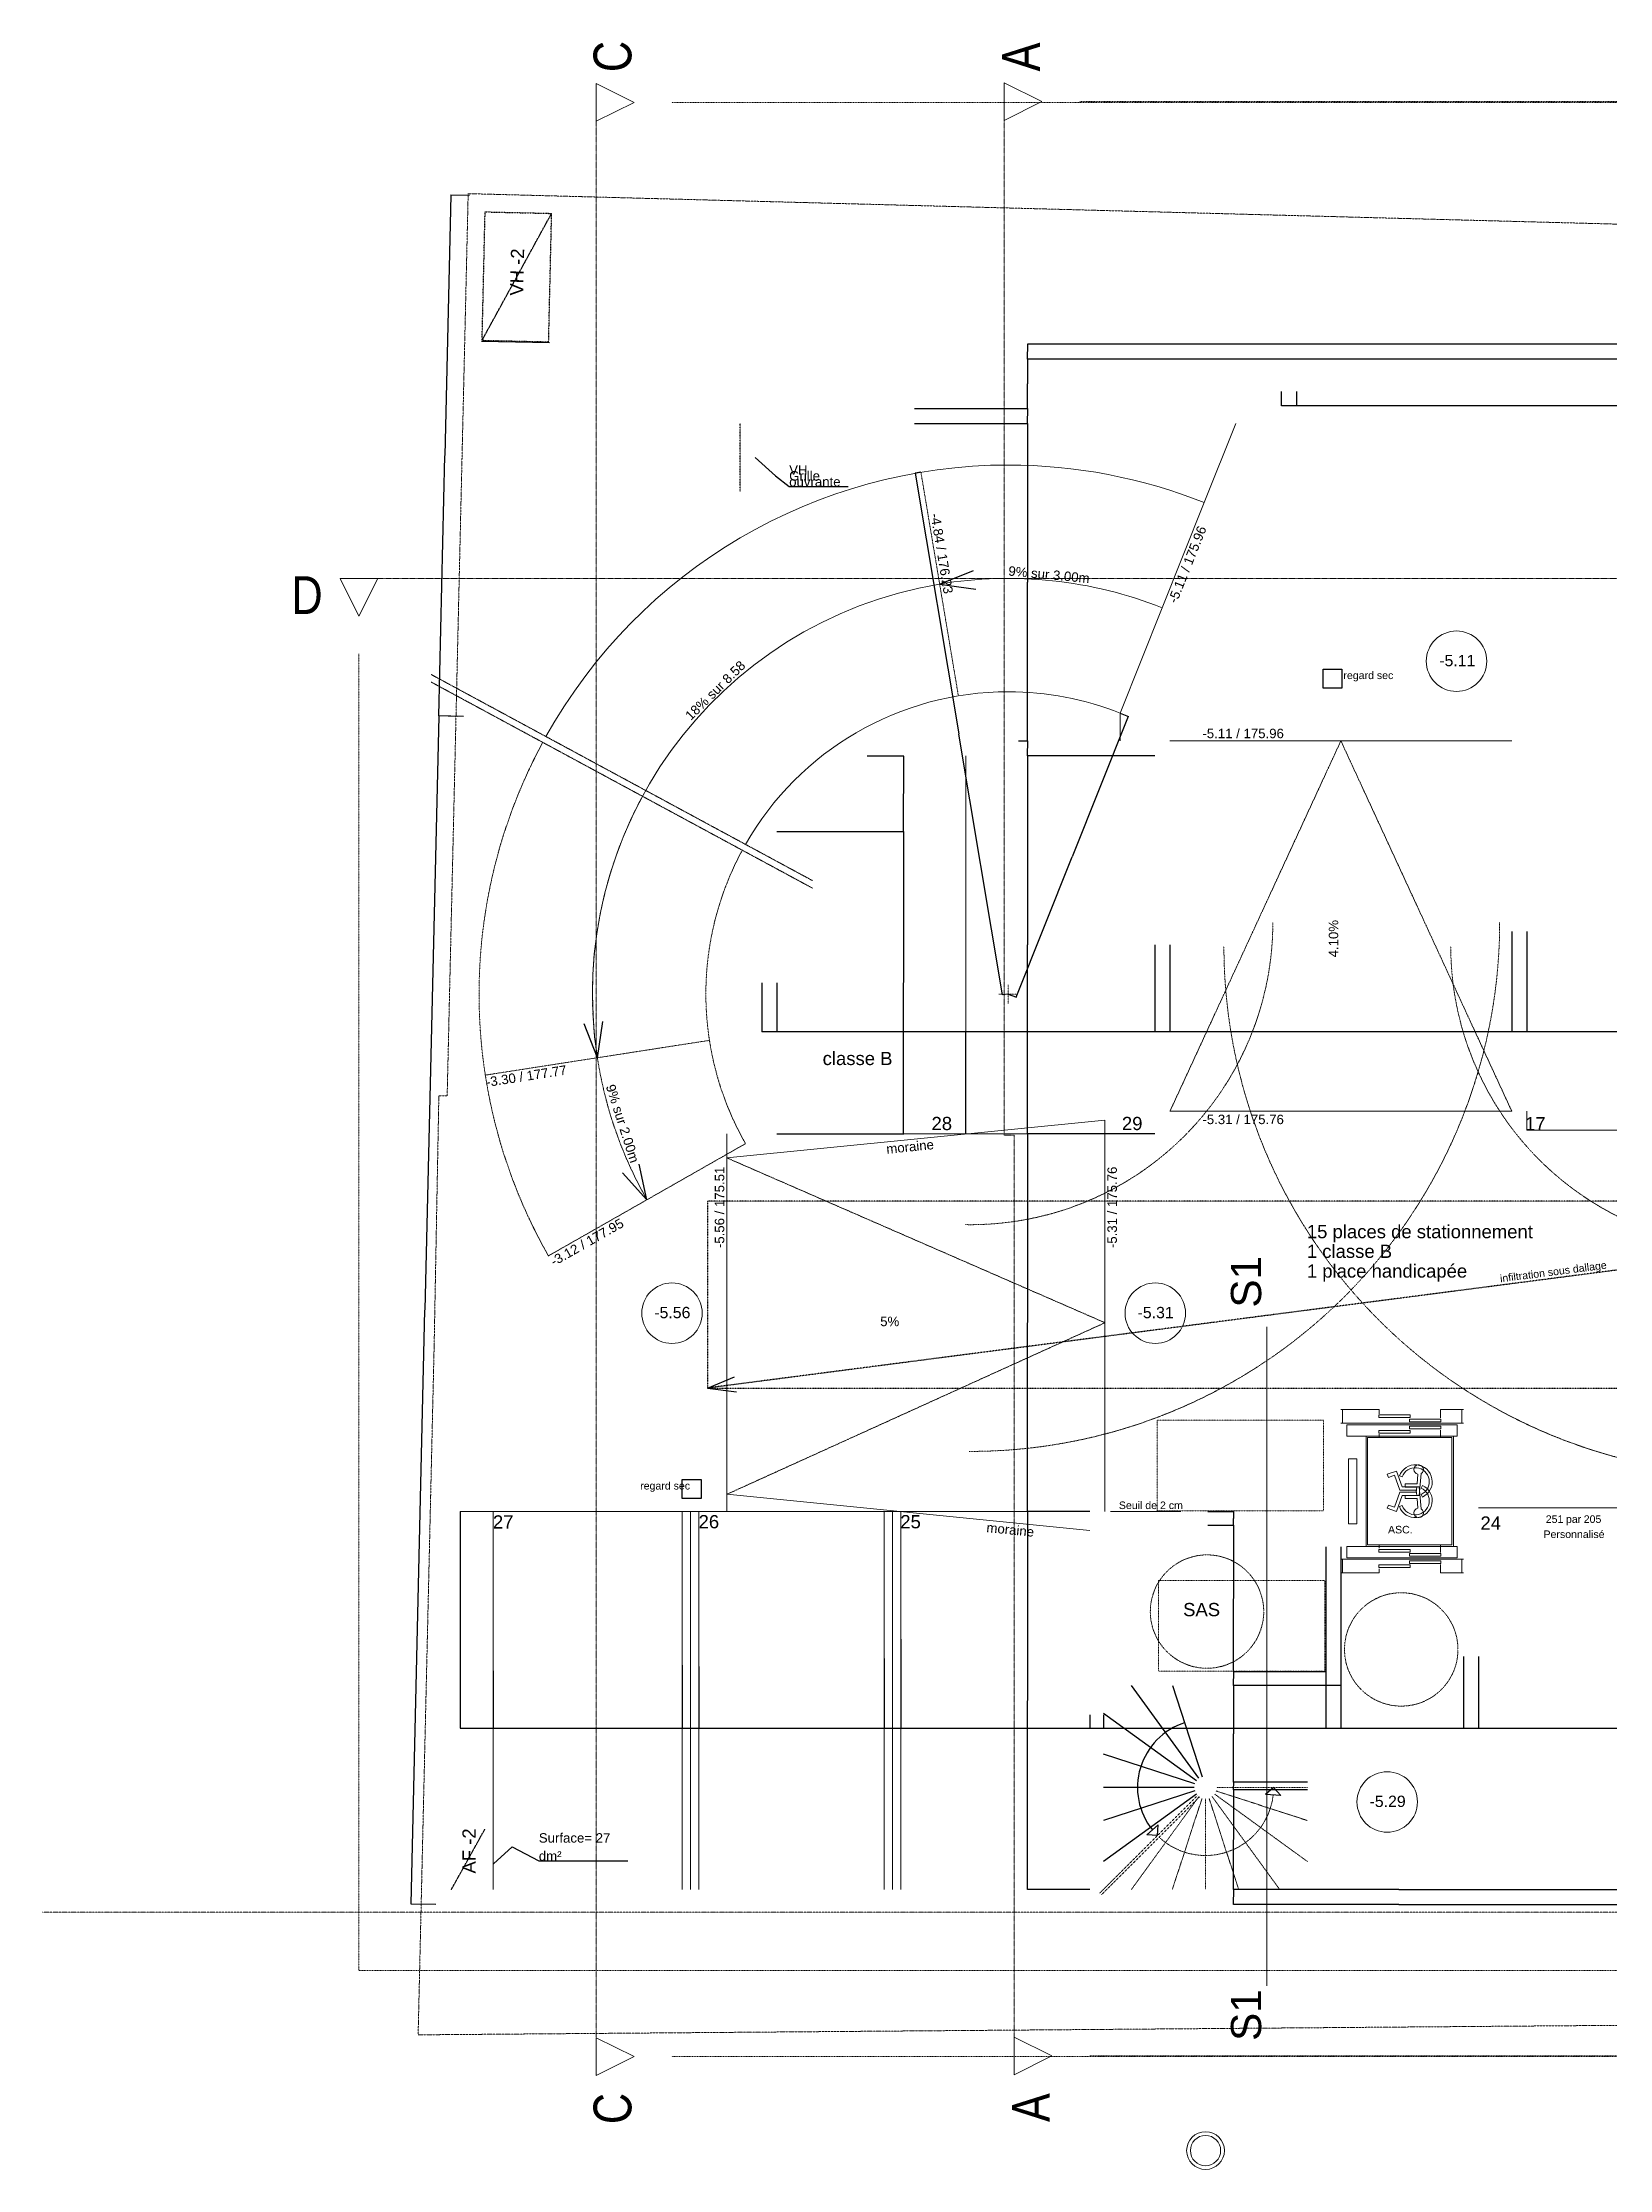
# Model space of a CAD drawing. Header units: centimetres. Extents: x 26018 to 82487, y -36363 to -12761.
# Drawn here: x 60358 to 62431, y -15618 to -12804 of the extents above; entities that cross this region are included whole.
import ezdxf
from ezdxf.enums import TextEntityAlignment as Align

# ---------------------------------------------------------------- set-up
doc = ezdxf.new("R2010")
doc.units = ezdxf.units.CM
doc.header["$LTSCALE"] = 0.5
for name, pattern in [('Axe 15', [0.88, 0.75, -0.065, 0, -0.065]), ('Mixte 15', [0.93, 0.75, -0.065, 0.05, -0.065]), ('Mixte 8_2 tirets', [0.695, 0.4, -0.065, 0.05, -0.065, 0.05, -0.065]), ('Pointillé 1', [0.09, 0.05, -0.04]), ('Pointillé 1_5', [0.125, 0.075, -0.05]), ('Pointillé 2', [0.165, 0.1, -0.065]), ('Pointillé 3', [0.25, 0.15, -0.1]), ('Points 2', [0.1, 0, -0.1])]:
    doc.linetypes.add(name, pattern=pattern)
doc.layers.get('0').update_dxf_attribs({"linetype": 'CONTINUOUS'})
for name, color, linetype in [('6 COMPL 2D', 7, 'CONTINUOUS'), ('6 Compl 2D 2 Détails', 7, 'CONTINUOUS'), ('6 Compl 2D 3 Détails', 7, 'CONTINUOUS'), ('6 Traits de Coupes', 7, 'CONTINUOUS'), ('7 ABORDS', 7, 'CONTINUOUS'), ('8  TEXTES', 7, 'CONTINUOUS'), ('8 Text 2 Détails', 7, 'CONTINUOUS'), ('9  COTATIONS', 7, 'CONTINUOUS'), ('Marques de porte', 7, 'CONTINUOUS')]:
    doc.layers.add(name, color=color, linetype=linetype)
doc.styles.get("Standard").update_dxf_attribs({"font": 'arial.ttf'})
doc.styles.add('STYLE_GENERE_1', font='')
doc.styles.add('STYLE_GENERE_2', font='')
doc.styles.add('STYLE_GENERE_3', font='')
doc.styles.get('STYLE_GENERE_1').set_extended_font_data('Arial Occidental')
doc.styles.get('STYLE_GENERE_2').set_extended_font_data('Univers LT 57 Condensed')
doc.styles.get('STYLE_GENERE_3').set_extended_font_data('Arial Occidental')

# ---------------------------------------------------------------- blocks, each defined once
blk = doc.blocks.new('ARROWHEAD_7')
at = {"color": 0, "linetype": 'Continuous', "lineweight": 0}
for p, q in [((0, 0), (-1, 0)), ((-0.25, 0), (0.25, 0)), ((0, -0.25), (0, 0.25))]:
    blk.add_line(p, q, dxfattribs=at)
blk.add_circle((0, 0), 0.25, dxfattribs=at)
blk = doc.blocks.new('Marque Fenêtre-Porte base')
at = {"layer": 'Marques de porte', "color": 18, "lineweight": 0, "style": 'STYLE_GENERE_1'}
for tag, p in [('AC_MarkerText_1', (0.395, 0.379)), ('AC_WIDO_B_SIZE', (-0.137, 0.179)), ('AC_WIDO_A_SIZE', (0.365, 0.179)), ('GS_Separator', (0.137, 0.179))]:
    blk.add_attdef(tag, text='', height=0.1, rotation=180, dxfattribs=at).set_placement(p, align=Align.BOTTOM_LEFT)

msp = doc.modelspace()

# ---------------------------------------------------------------- linework, layer by layer
at = {"layer": '6 COMPL 2D', "linetype": 'Pointillé 1_5'}
for p, q in [((60939.605, -13197.584), (60943.551, -13027.63)), ((60939.605, -13197.584), (61031.528, -13029.673)), ((60943.551, -13027.63), (61031.528, -13029.673)), ((61027.581, -13199.627), (61031.528, -13029.673)), ((60939.605, -13197.584), (61027.581, -13199.627)), ((61280.845, -13397.634), (61280.845, -13307.634)), ((60899.002, -15247.649), (60943.399, -15167.649))]:
    msp.add_line(p, q, dxfattribs=at)
at = {"layer": '6 COMPL 2D', "linetype": 'Continuous'}
for p, q in [((60938.582, -13198.561), (61028.558, -13200.65)), ((62051.848, -13632.842), (62076.848, -13632.842)), ((62051.848, -13657.842), (62051.848, -13632.842)), ((62076.848, -13632.842), (62076.848, -13657.842)), ((62076.848, -13657.842), (62051.848, -13657.842)), ((61157.655, -14334.879), (61147.417, -14287.681)), ((61157.655, -14334.879), (61125.189, -14299.123)), ((61237.668, -14584.053), (61273.391, -14569.334)), ((61237.668, -14584.053), (61275.965, -14589.168)), ((61204.399, -14705.294), (61229.399, -14705.294)), ((61204.399, -14730.294), (61204.399, -14705.294)), ((61229.399, -14705.294), (61229.399, -14730.294)), ((61229.399, -14730.294), (61204.399, -14730.294)), ((61884.263, -15121.451), (61761.399, -15210.701))]:
    msp.add_line(p, q, dxfattribs=at)
at = {"layer": '6 COMPL 2D', "color": 194, "linetype": 'Pointillé 3', "lineweight": 0, "true_color": 0x50009f}
for p, q in [((61569.509, -13668.121), (61519.98, -13372.237)), ((61569.509, -13668.121), (61519.98, -13372.237)), ((61569.509, -13668.121), (61519.98, -13372.237)), ((61647.913, -14062.632), (61623.182, -14062.632)), ((61635.548, -14074.997), (61635.548, -14050.266)), ((61240.279, -14123.974), (60943.828, -14169.982)), ((61287.99, -14260.63), (61027.321, -14409.129))]:
    msp.add_line(p, q, dxfattribs=at)
at = {"layer": '6 COMPL 2D', "color": 194, "linetype": 'Continuous', "lineweight": 0, "true_color": 0x50009f}
for p, q in [((61263.399, -14279.533), (61763.399, -14229.533)), ((61263.399, -14724.633), (61743.399, -14772.633))]:
    msp.add_line(p, q, dxfattribs=at)
at = {"layer": '6 COMPL 2D', "linetype": 'Pointillé 2'}
for p, q in [((63143.215, -14336.804), (61237.668, -14336.804)), ((61237.668, -14336.804), (61237.668, -14584.053)), ((63143.215, -14336.804), (61237.668, -14584.053)), ((61237.668, -14584.053), (63143.215, -14584.053))]:
    msp.add_line(p, q, dxfattribs=at)
at = {"layer": '6 COMPL 2D', "color": 18, "linetype": 'Continuous', "lineweight": 0}
for p, q in [((61204.399, -15247.633), (61204.399, -14747.633)), ((61226.399, -15247.633), (61226.399, -14747.633)), ((61471.399, -15247.633), (61471.399, -14747.633)), ((61493.399, -15247.633), (61493.399, -14747.633)), ((61770.899, -14747.633), (61863.899, -14747.633))]:
    msp.add_line(p, q, dxfattribs=at)
at = {"layer": '6 COMPL 2D', "color": 194, "linetype": 'Pointillé 1_5', "lineweight": 0, "true_color": 0x50009f}
for p, q in [((61885.791, -15123.241), (61756.399, -15252.613)), ((61888.237, -15125.22), (61758.763, -15254.674))]:
    msp.add_line(p, q, dxfattribs=at)
at = {"layer": '6 COMPL 2D', "color": 18, "linetype": 'Continuous', "lineweight": 0}
for centre in [(62228.373, -13622.243), (61190.706, -14485.013), (61829.904, -14485.013), (62136.721, -15131.816)]:
    msp.add_circle(centre, 40, dxfattribs=at)
at = {"layer": '6 COMPL 2D', "color": 251, "linetype": 'Continuous', "lineweight": 0, "true_color": 0x515151}
for radius in [25, 20]:
    msp.add_circle((61896.399, -15593.113), radius, dxfattribs=at)
at = {"layer": '6 COMPL 2D', "color": 194, "linetype": 'Continuous', "lineweight": 0, "true_color": 0x50009f}
for radius, start, end in [(700, 90, 150.877294), (700, 68.276526, 90), (400, 90, 150.337223), (400, 68.276526, 90)]:
    msp.add_arc((61635.548, -14062.632), radius, start, end, dxfattribs=at)
at = {"layer": '6 COMPL 2D', "color": 194, "linetype": 'Pointillé 3', "lineweight": 0, "true_color": 0x50009f}
for centre, radius, start, end in [((61635.548, -14062.632), 700, 151.597297, 178.437331), ((61635.548, -14062.632), 400, 151.597297, 178.437331), ((61585.415, -13967.894), 400, 269.062676, 0), ((61585.415, -13967.894), 700, 269.848894, 0), ((62620.721, -13999.245), 700, 180, 270.151106), ((62620.721, -13999.245), 400, 180, 270.937324), ((61635.548, -14062.632), 700, 178.437331, 209.669484), ((61635.548, -14062.632), 400, 178.437331, 209.669484), ((61635.548, -14062.632), 550, 188.821527, 209.669484)]:
    msp.add_arc(centre, radius, start, end, dxfattribs=at)
at = {"layer": '6 Compl 2D 2 Détails', "color": 194, "linetype": 'Continuous', "lineweight": 0, "true_color": 0x50009f}
for p, q in [((61894.637, -13412.345), (61936.356, -13307.634)), ((61783.599, -13691.039), (61894.637, -13412.345)), ((61783.599, -13691.039), (61783.599, -13727.633)), ((62301.4, -13727.633), (61849.4, -13727.633)), ((61763.399, -14229.533), (61763.399, -14747.633)), ((62301.4, -14217.639), (61849.4, -14217.639)), ((61263.399, -14247.633), (61263.399, -14747.633))]:
    msp.add_line(p, q, dxfattribs=at)
at = {"layer": '6 Compl 2D 2 Détails', "linetype": 'Continuous'}
for p, q in [((61544.745, -13520.179), (61589.501, -13502.031)), ((61544.745, -13520.179), (61592.579, -13526.84)), ((61092.054, -14146.978), (61099.283, -14099.226)), ((61092.054, -14146.978), (61099.283, -14099.226)), ((61092.054, -14146.978), (61074.439, -14102.009)), ((61092.054, -14146.978), (61074.439, -14102.009)), ((61887.584, -15100.499), (61798.324, -14977.633)), ((61852.761, -14977.643), (61891.785, -15098.362)), ((61884.264, -15103.817), (61761.399, -15014.535)), ((61882.133, -15107.999), (61761.399, -15068.758)), ((61881.399, -15112.634), (61761.399, -15112.624)), ((61986.399, -15112.643), (61975.858, -15122.071)), ((61986.399, -15112.643), (61995.827, -15123.184)), ((61882.133, -15117.269), (61761.399, -15156.487)), ((61995.827, -15123.184), (61975.858, -15122.071)), ((61818.634, -15175.483), (61833.541, -15162.15)), ((61832.754, -15176.27), (61833.541, -15162.15)), ((61832.754, -15176.27), (61818.634, -15175.483))]:
    msp.add_line(p, q, dxfattribs=at)
at = {"layer": '6 Compl 2D 2 Détails', "color": 18, "linetype": 'Axe 15', "lineweight": 0}
for p, q in [((61376.634, -13912.622), (60872.168, -13639.827)), ((61376.634, -13922.622), (60872.168, -13649.827))]:
    msp.add_line(p, q, dxfattribs=at)
at = {"layer": '6 Compl 2D 2 Détails', "color": 194, "linetype": 'Pointillé 3', "lineweight": 0, "true_color": 0x50009f}
for p, q in [((61849.4, -14217.639), (62075.4, -13727.633)), ((62075.4, -13727.633), (62301.4, -14217.639)), ((61263.399, -14279.533), (61763.399, -14497.633)), ((61263.399, -14724.633), (61763.399, -14497.633))]:
    msp.add_line(p, q, dxfattribs=at)
at = {"layer": '6 Compl 2D 2 Détails', "color": 18, "linetype": 'Continuous', "lineweight": 0}
for p, q in [((61579.4, -14247.639), (61579.4, -13747.643)), ((62321.4, -14217.629), (62321.4, -14242.639)), ((61829.4, -14247.639), (61329.4, -14247.639)), ((63355.379, -14242.639), (62321.4, -14242.639)), ((61743.399, -14747.643), (60910.613, -14747.643)), ((60954.399, -15247.633), (60954.399, -14747.633)), ((61215.399, -15247.633), (61215.399, -14747.633)), ((61482.399, -15247.633), (61482.399, -14747.633)), ((63377.648, -14742.643), (62257.399, -14742.643))]:
    msp.add_line(p, q, dxfattribs=at)
at = {"layer": '6 Compl 2D 2 Détails', "color": 163, "linetype": 'Continuous', "lineweight": 0, "true_color": 0x8080c0}
for p, q in [((62075.399, -14612.637), (62077.424, -14612.637)), ((62075.399, -14630.637), (62237.399, -14630.637)), ((62077.424, -14630.637), (62077.424, -14612.637)), ((62077.424, -14612.637), (62126.024, -14612.637)), ((62083.499, -14632.637), (62083.499, -14647.637)), ((62229.299, -14632.637), (62083.499, -14632.637)), ((62083.499, -14632.637), (62083.499, -14647.637)), ((62229.299, -14632.637), (62083.499, -14632.637)), ((62167.03, -14619.637), (62125.518, -14619.637)), ((62125.518, -14619.637), (62125.518, -14623.137)), ((62125.518, -14623.137), (62167.03, -14623.137)), ((62126.024, -14612.637), (62126.024, -14618.137)), ((62207.53, -14625.137), (62166.018, -14625.137)), ((62166.018, -14625.137), (62166.018, -14628.637)), ((62166.018, -14628.637), (62207.53, -14628.637)), ((62207.53, -14634.637), (62166.018, -14634.637)), ((62166.018, -14634.637), (62166.018, -14638.137)), ((62166.018, -14634.637), (62207.53, -14634.637)), ((62166.018, -14638.137), (62166.018, -14634.637)), ((62167.03, -14623.137), (62167.03, -14619.637)), ((62235.374, -14612.637), (62207.024, -14612.637)), ((62207.024, -14612.637), (62207.024, -14623.637)), ((62207.53, -14628.637), (62207.53, -14625.137)), ((62207.53, -14638.137), (62207.53, -14634.637)), ((62207.53, -14634.637), (62207.53, -14638.137)), ((62229.299, -14632.637), (62229.299, -14647.637)), ((62229.299, -14632.637), (62229.299, -14647.637)), ((62235.374, -14630.637), (62235.374, -14612.637)), ((62235.374, -14612.637), (62237.399, -14612.637)), ((62126.024, -14647.637), (62083.499, -14647.637)), ((62126.024, -14647.637), (62083.499, -14647.637)), ((62108.811, -14793.637), (62108.811, -14647.637)), ((62108.811, -14647.637), (62224.236, -14647.637)), ((62108.811, -14647.637), (62108.811, -14793.637)), ((62222.211, -14649.637), (62110.836, -14649.637)), ((62110.836, -14649.637), (62110.836, -14791.637)), ((62110.836, -14649.637), (62222.211, -14649.637)), ((62110.836, -14791.637), (62110.836, -14649.637)), ((62167.03, -14640.137), (62125.518, -14640.137)), ((62125.518, -14640.137), (62125.518, -14643.637)), ((62125.518, -14640.137), (62167.03, -14640.137)), ((62125.518, -14643.637), (62125.518, -14640.137)), ((62125.518, -14643.637), (62167.03, -14643.637)), ((62167.03, -14643.637), (62125.518, -14643.637)), ((62126.024, -14649.637), (62126.024, -14645.137)), ((62126.024, -14649.637), (62126.024, -14645.137)), ((62166.018, -14638.137), (62207.53, -14638.137)), ((62207.53, -14638.137), (62166.018, -14638.137)), ((62167.03, -14643.637), (62167.03, -14640.137)), ((62167.03, -14640.137), (62167.03, -14643.637)), ((62207.024, -14639.637), (62207.024, -14649.637)), ((62207.024, -14639.637), (62207.024, -14649.637)), ((62207.024, -14647.637), (62229.299, -14647.637)), ((62207.024, -14647.637), (62229.299, -14647.637)), ((62222.211, -14791.637), (62222.211, -14649.637)), ((62222.211, -14649.637), (62222.211, -14791.637)), ((62224.236, -14647.637), (62224.236, -14793.637)), ((62224.236, -14793.637), (62224.236, -14647.637)), ((62096.661, -14677.637), (62085.524, -14677.637)), ((62085.524, -14677.637), (62085.524, -14763.637)), ((62085.524, -14677.637), (62096.661, -14677.637)), ((62085.524, -14763.637), (62085.524, -14677.637)), ((62096.661, -14763.637), (62096.661, -14677.637)), ((62096.661, -14677.637), (62096.661, -14763.637)), ((62148.878, -14693.86), (62136.815, -14698.251)), ((62136.815, -14698.251), (62138.292, -14702.31)), ((62146.296, -14699.396), (62138.292, -14702.31)), ((62153.517, -14719.236), (62146.296, -14699.396)), ((62156.542, -14714.916), (62148.878, -14693.86)), ((62156.402, -14701.685), (62152.794, -14700.371)), ((62153.517, -14719.236), (62175.12, -14719.236)), ((62179.075, -14714.916), (62156.542, -14714.916)), ((62160.485, -14710.848), (62176.099, -14710.848)), ((62160.485, -14710.848), (62160.485, -14715.167)), ((62175.721, -14715.167), (62160.485, -14715.167)), ((62175.721, -14715.167), (62175.12, -14722.038)), ((62175.721, -14726.106), (62175.12, -14719.236)), ((62177.217, -14698.062), (62176.099, -14710.848)), ((62181.63, -14697.151), (62179.075, -14726.357)), ((62181.63, -14744.122), (62179.075, -14714.916)), ((62181.68, -14716.426), (62183.303, -14712.946)), ((62136.815, -14743.023), (62138.292, -14738.964)), ((62148.878, -14747.413), (62136.815, -14743.023)), ((62146.296, -14741.877), (62138.292, -14738.964)), ((62153.517, -14722.038), (62146.296, -14741.877)), ((62156.542, -14726.357), (62148.878, -14747.413)), ((62156.402, -14739.589), (62152.794, -14740.902)), ((62153.517, -14722.038), (62175.12, -14722.038)), ((62179.075, -14726.357), (62156.542, -14726.357)), ((62175.721, -14726.106), (62160.485, -14726.106)), ((62160.485, -14730.426), (62160.485, -14726.106)), ((62160.485, -14730.426), (62176.099, -14730.426)), ((62177.217, -14743.212), (62176.099, -14730.426)), ((62181.68, -14724.847), (62183.303, -14728.327)), ((62085.524, -14763.637), (62096.661, -14763.637)), ((62096.661, -14763.637), (62085.524, -14763.637)), ((62083.499, -14808.637), (62083.499, -14793.637)), ((62126.024, -14793.637), (62083.499, -14793.637)), ((62083.499, -14808.637), (62083.499, -14793.637)), ((62126.024, -14793.637), (62083.499, -14793.637)), ((62108.811, -14793.637), (62224.236, -14793.637)), ((62110.836, -14791.637), (62222.211, -14791.637)), ((62222.211, -14791.637), (62110.836, -14791.637)), ((62167.03, -14797.637), (62125.518, -14797.637)), ((62125.518, -14797.637), (62125.518, -14801.137)), ((62125.518, -14797.637), (62167.03, -14797.637)), ((62125.518, -14801.137), (62125.518, -14797.637)), ((62125.518, -14801.137), (62167.03, -14801.137)), ((62167.03, -14801.137), (62125.518, -14801.137)), ((62126.024, -14791.637), (62126.024, -14796.137)), ((62126.024, -14791.637), (62126.024, -14796.137)), ((62207.53, -14803.137), (62166.018, -14803.137)), ((62166.018, -14803.137), (62166.018, -14806.637)), ((62166.018, -14803.137), (62207.53, -14803.137)), ((62166.018, -14806.637), (62166.018, -14803.137)), ((62167.03, -14801.137), (62167.03, -14797.637)), ((62167.03, -14797.637), (62167.03, -14801.137)), ((62207.024, -14801.637), (62207.024, -14791.637)), ((62207.024, -14801.637), (62207.024, -14791.637)), ((62207.024, -14793.637), (62229.299, -14793.637)), ((62207.024, -14793.637), (62229.299, -14793.637)), ((62207.53, -14806.637), (62207.53, -14803.137)), ((62207.53, -14803.137), (62207.53, -14806.637)), ((62229.299, -14808.637), (62229.299, -14793.637)), ((62229.299, -14808.637), (62229.299, -14793.637)), ((62075.399, -14810.637), (62237.399, -14810.637)), ((62075.399, -14828.637), (62077.424, -14828.637)), ((62077.424, -14810.637), (62077.424, -14828.637)), ((62077.424, -14828.637), (62126.024, -14828.637)), ((62229.299, -14808.637), (62083.499, -14808.637)), ((62229.299, -14808.637), (62083.499, -14808.637)), ((62125.518, -14818.137), (62167.03, -14818.137)), ((62125.518, -14821.637), (62125.518, -14818.137)), ((62167.03, -14821.637), (62125.518, -14821.637)), ((62126.024, -14828.637), (62126.024, -14823.137)), ((62166.018, -14806.637), (62207.53, -14806.637)), ((62207.53, -14806.637), (62166.018, -14806.637)), ((62166.018, -14812.637), (62207.53, -14812.637)), ((62166.018, -14816.137), (62166.018, -14812.637)), ((62207.53, -14816.137), (62166.018, -14816.137)), ((62167.03, -14818.137), (62167.03, -14821.637)), ((62207.024, -14828.637), (62207.024, -14817.637)), ((62235.374, -14828.637), (62207.024, -14828.637)), ((62207.53, -14812.637), (62207.53, -14816.137)), ((62235.374, -14810.637), (62235.374, -14828.637)), ((62235.374, -14828.637), (62237.399, -14828.637))]:
    msp.add_line(p, q, dxfattribs=at)
at = {"layer": '6 Compl 2D 2 Détails', "color": 251, "linetype": 'Pointillé 1', "lineweight": 0, "true_color": 0x515151}
for p, q in [((61911.399, -15112.637), (62031.399, -15112.647)), ((61887.581, -15124.77), (61798.298, -15247.635)), ((61891.762, -15126.901), (61852.522, -15247.635)), ((61896.398, -15127.635), (61896.387, -15247.635)), ((61901.033, -15126.901), (61940.25, -15247.635)), ((61905.215, -15124.771), (61994.464, -15247.634)), ((61908.533, -15121.453), (62031.399, -15210.736)), ((61910.664, -15117.272), (62031.399, -15156.512))]:
    msp.add_line(p, q, dxfattribs=at)
at = {"layer": '6 Compl 2D 2 Détails', "color": 194, "linetype": 'Continuous', "lineweight": 0, "true_color": 0x50009f}
for start, end in [(99.502826, 188.821527), (68.276526, 99.502826)]:
    msp.add_arc((61635.548, -14062.632), 550, start, end, dxfattribs=at)
at = {"layer": '6 Compl 2D 2 Détails', "color": 194, "linetype": 'Pointillé 3', "lineweight": 0, "true_color": 0x50009f}
msp.add_arc((61635.548, -14062.632), 550, 151.597297, 188.821527, dxfattribs=at)
at = {"layer": '6 Compl 2D 2 Détails', "color": 163, "linetype": 'Continuous', "lineweight": 0, "true_color": 0x8080c0}
for centre, radius, start, end in [((62173.838, -14708.031), 22.395, 295, 160), ((62173.838, -14708.031), 18.555, 295, 160), ((62178.245, -14691.891), 6.255, 302.764172, 260.544899), ((62173.838, -14733.242), 22.395, 200, 65), ((62173.838, -14733.242), 18.555, 200, 65), ((62178.245, -14749.382), 6.255, 99.455101, 57.235828)]:
    msp.add_arc(centre, radius, start, end, dxfattribs=at)
at = {"layer": '6 Compl 2D 2 Détails', "linetype": 'Continuous'}
msp.add_arc((61896.399, -15112.635), 90, 107.913909, 218.626012, dxfattribs=at)
at = {"layer": '6 Compl 2D 2 Détails', "color": 251, "linetype": 'Pointillé 1_5', "lineweight": 0, "true_color": 0x515151}
msp.add_arc((61896.399, -15112.635), 90, 226.9876, 353.625665, dxfattribs=at)
at = {"layer": '6 Compl 2D 3 Détails', "color": 18, "linetype": 'Pointillé 1', "lineweight": 0}
for p, q in [((61832.281, -14626.633), (61832.281, -14746.633)), ((62052.281, -14626.633), (61832.281, -14626.633)), ((62052.281, -14746.633), (62052.281, -14626.633)), ((61832.281, -14746.633), (62052.281, -14746.633)), ((61834.399, -14958.643), (61834.399, -14838.643)), ((61834.399, -14838.643), (62054.399, -14838.643)), ((62054.399, -14838.643), (62054.399, -14958.643)), ((62054.399, -14958.643), (61834.399, -14958.643))]:
    msp.add_line(p, q, dxfattribs=at)
for centre in [(61898.373, -14879.853), (62155.235, -14929.956)]:
    msp.add_circle(centre, 75, dxfattribs=at)
at = {"layer": '6 Traits de Coupes', "color": 8, "linetype": 'Continuous', "lineweight": 0, "true_color": 0x828282}
for p, q in [((61090.548, -12857.714), (61090.548, -12907.714)), ((61140.548, -12882.714), (61090.548, -12857.714)), ((61630.104, -12856.75), (61630.104, -12906.75)), ((61680.104, -12881.75), (61630.104, -12856.75)), ((61090.548, -12907.714), (61140.548, -12882.714)), ((61630.104, -12906.75), (61680.104, -12881.75)), ((60751.759, -13512.632), (60801.759, -13512.632)), ((60776.759, -13562.632), (60751.759, -13512.632)), ((60801.759, -13512.632), (60776.759, -13562.632)), ((61090.548, -15493.794), (61090.548, -15443.794)), ((61090.548, -15443.794), (61140.548, -15468.794)), ((61643.317, -15492.83), (61643.317, -15442.83)), ((61643.317, -15442.83), (61693.317, -15467.83)), ((61140.548, -15468.794), (61090.548, -15493.794)), ((61693.317, -15467.83), (61643.317, -15492.83))]:
    msp.add_line(p, q, dxfattribs=at)
at = {"layer": '6 Traits de Coupes', "color": 142, "linetype": 'Points 2', "lineweight": 0, "true_color": 0x009de0}
for p, q in [((61190.548, -12882.714), (64082.109, -12882.714)), ((61730.104, -12881.75), (63699.476, -12881.75)), ((60776.759, -13612.632), (60776.759, -15354.878)), ((60776.759, -15354.878), (63504.265, -15354.878)), ((64082.109, -15468.794), (61190.548, -15468.794)), ((63699.476, -15467.83), (61743.317, -15467.83))]:
    msp.add_line(p, q, dxfattribs=at)
at = {"layer": '6 Traits de Coupes', "color": 142, "linetype": 'Mixte 15', "lineweight": 0, "true_color": 0x009de0}
for p, q in [((61090.548, -12907.714), (61090.548, -14250.562)), ((61630.104, -12906.75), (61630.104, -14249.369)), ((60801.759, -13512.632), (63479.265, -13512.632)), ((61090.548, -14250.562), (61090.548, -15443.794)), ((61630.104, -14249.369), (61643.317, -14249.369)), ((61643.317, -14249.369), (61643.317, -15442.83))]:
    msp.add_line(p, q, dxfattribs=at)
msp.add_point((61090.548, -14250.562), dxfattribs=at)
at = {"layer": '7 ABORDS', "color": 30, "linetype": 'Mixte 8_2 tirets', "lineweight": 0, "true_color": 0xf5970a}
for p, q in [((60893.375, -14197.564), (60921.147, -13003.525)), ((60921.147, -13003.525), (63331.382, -13067.514)), ((60876.185, -14526.328), (60882.378, -14197.298)), ((60882.378, -14197.298), (60893.375, -14197.564)), ((60854.976, -15439.966), (60876.185, -14526.328)), ((63429.421, -15277.639), (60358.233, -15277.639)), ((63435.659, -15419.517), (60854.976, -15439.966))]:
    msp.add_line(p, q, dxfattribs=at)
at = {"layer": '8  TEXTES', "linetype": 'Continuous'}
for points in [[(61300.915, -13352.698), (61327.567, -13376.967), (61345.545, -13391.091), (61423.706, -13391.091)], [(60954.47, -15213.85), (60979.559, -15191.362), (61014.417, -15209.681), (61132.46, -15209.681)]]:
    msp.add_lwpolyline(points, dxfattribs=at)
for points in [[(61300.904, -13352.71), (61300.845, -13352.634), (61300.926, -13352.686)], [(60954.48, -15213.862), (60954.399, -15213.913), (60954.459, -15213.838)]]:
    msp.add_solid(points, dxfattribs=at)
at = {"layer": '8 Text 2 Détails', "color": 142, "linetype": 'Continuous', "lineweight": 0, "true_color": 0x009de0}
msp.add_line((61977.399, -14503.084), (61977.399, -15374.949), dxfattribs=at)
at = {"layer": '9  COTATIONS', "color": 7, "linetype": 'Continuous'}
for p, q in [((60898.175, -13005.665), (60890.166, -13350.009)), ((60923.045, -13006.148), (60897.998, -13005.566)), ((62516.592, -13202.641), (61660.841, -13202.641)), ((62516.593, -13222.641), (61660.841, -13222.641)), ((62516.593, -13222.641), (61660.841, -13222.641)), ((61661.021, -13202.736), (61661.021, -13212.501)), ((61661.021, -13222.546), (61661.021, -13212.781)), ((61661.021, -13222.736), (61661.021, -13254.997)), ((61661.021, -13287.539), (61661.021, -13255.277)), ((61996.593, -13265.138), (61996.593, -13284.153)), ((61996.688, -13283.973), (62016.498, -13283.973)), ((62016.593, -13265.138), (62016.593, -13284.153)), ((62016.593, -13265.138), (62016.593, -13284.153)), ((62016.688, -13283.973), (62516.498, -13283.973)), ((61511.333, -13287.634), (61661.201, -13287.634)), ((61511.333, -13287.634), (61661.201, -13287.634)), ((61511.333, -13307.634), (61661.201, -13307.634)), ((61511.333, -13307.634), (61661.201, -13307.634)), ((61661.021, -13287.729), (61661.021, -13297.494)), ((61661.021, -13307.539), (61661.021, -13297.774)), ((61661.021, -13307.729), (61661.021, -13517.498)), ((60882.151, -13694.633), (60890.16, -13350.289)), ((61519.98, -13372.237), (61512.176, -13373.544)), ((61512.369, -13373.608), (61570.113, -13718.571)), ((61661.021, -13727.548), (61661.021, -13517.778)), ((60882.146, -13694.824), (60863.898, -14480.667)), ((60907.041, -13695.307), (60881.969, -13694.724)), ((60915.04, -13695.493), (60881.969, -13694.725)), ((61794.12, -13695.334), (61720.186, -13880.901)), ((61783.599, -13691.039), (61794.323, -13695.312)), ((61627.905, -14063.815), (61570.16, -13718.851)), ((61649.036, -13727.643), (61661.201, -13727.643)), ((61649.036, -13727.643), (61661.201, -13727.643)), ((61661.021, -13727.738), (61661.021, -13737.503)), ((61448.673, -13747.643), (61497.305, -13747.643)), ((61497.125, -13747.738), (61497.125, -13797.498)), ((61829.4, -13747.643), (61660.841, -13747.643)), ((61829.4, -13747.643), (61660.841, -13747.643)), ((61661.021, -13747.548), (61661.021, -13737.783)), ((61661.021, -13747.738), (61661.021, -13997.501)), ((61497.125, -13847.538), (61497.125, -13797.778)), ((61329.4, -13847.633), (61497.305, -13847.633)), ((61329.4, -13847.633), (61497.305, -13847.633)), ((61497.125, -13847.728), (61497.125, -14047.496)), ((61646.14, -14066.749), (61720.074, -13881.181)), ((62301.4, -13980.141), (62301.4, -14112.617)), ((62301.4, -13980.141), (62301.4, -14112.617)), ((62321.4, -13980.141), (62321.4, -14112.617)), ((62321.4, -13980.141), (62321.4, -14112.617)), ((61661.021, -14247.544), (61661.021, -13997.781)), ((61829.4, -13997.636), (61829.4, -14112.617)), ((61829.4, -13997.636), (61829.4, -14112.617)), ((61849.4, -13997.636), (61849.4, -14112.617)), ((61849.4, -13997.636), (61849.4, -14112.617)), ((61309.4, -14047.636), (61309.4, -14112.617)), ((61329.4, -14047.636), (61329.4, -14112.617)), ((61329.4, -14047.636), (61329.4, -14112.617)), ((61497.125, -14247.544), (61497.125, -14047.776)), ((61635.548, -14062.632), (61627.743, -14063.938)), ((61635.548, -14062.632), (61646.272, -14066.904)), ((61309.495, -14112.437), (61329.305, -14112.437)), ((61329.495, -14112.437), (61579.305, -14112.437)), ((61579.4, -14247.639), (61579.4, -14112.257)), ((61579.4, -14247.639), (61579.4, -14112.257)), ((61579.495, -14112.437), (61829.305, -14112.437)), ((61829.495, -14112.437), (61849.305, -14112.437)), ((61849.495, -14112.437), (62301.305, -14112.437)), ((62301.495, -14112.437), (62321.305, -14112.437)), ((62321.495, -14112.437), (62571.305, -14112.437)), ((61329.4, -14247.639), (61497.305, -14247.639)), ((61829.4, -14247.639), (61660.841, -14247.639)), ((61829.4, -14247.639), (61660.841, -14247.639)), ((61661.021, -14247.734), (61661.021, -14497.501)), ((60845.643, -15266.79), (60863.891, -14480.947)), ((61661.021, -14747.548), (61661.021, -14497.781)), ((60910.613, -14747.643), (60910.613, -15034.169)), ((60910.613, -14747.643), (60910.613, -15034.169)), ((60910.613, -14747.643), (60910.613, -15034.169)), ((61743.399, -14747.643), (61660.841, -14747.643)), ((61743.399, -14747.643), (61660.841, -14747.643)), ((61661.021, -14747.738), (61661.021, -14997.504)), ((61899.399, -14747.643), (61933.674, -14747.643)), ((61933.494, -14747.738), (61933.494, -14756.503)), ((61899.399, -14765.643), (61933.674, -14765.643)), ((61899.399, -14765.643), (61933.674, -14765.643)), ((61933.494, -14765.548), (61933.494, -14756.783)), ((61933.494, -14765.738), (61933.494, -14862.503)), ((62055.399, -14794.14), (62055.399, -15034.169)), ((62055.399, -14794.14), (62055.399, -15034.169)), ((62075.399, -14794.14), (62075.399, -15034.169)), ((62075.399, -14794.14), (62075.399, -15034.169)), ((61933.494, -14959.548), (61933.494, -14862.783)), ((61493.399, -14916.332), (61493.399, -15034.169)), ((61493.399, -14916.332), (61493.399, -15034.169)), ((61471.399, -14941.742), (61471.399, -15034.169)), ((61471.399, -14941.742), (61471.399, -15034.169)), ((62237.399, -14939.139), (62237.399, -15034.169)), ((62237.399, -14939.139), (62237.399, -15034.169)), ((62257.399, -14939.139), (62257.399, -15034.169)), ((62257.399, -14939.139), (62257.399, -15034.169)), ((60954.399, -14958.076), (60954.399, -15034.169)), ((60954.399, -14958.076), (60954.399, -15034.169)), ((61204.399, -14950.816), (61204.399, -15034.169)), ((61204.399, -14950.816), (61204.399, -15034.169)), ((61226.399, -14952.631), (61226.399, -15034.169)), ((61226.399, -14952.631), (61226.399, -15034.169)), ((62055.399, -14959.643), (61933.314, -14959.643)), ((62055.399, -14959.643), (61933.314, -14959.643)), ((61933.494, -14959.738), (61933.494, -14968.503)), ((61933.494, -14977.548), (61933.494, -14968.783)), ((61661.021, -15247.55), (61661.021, -14997.784)), ((62075.399, -14977.643), (61933.314, -14977.643)), ((62075.399, -14977.643), (61933.314, -14977.643)), ((61933.494, -14977.738), (61933.494, -15041.498)), ((61743.399, -15016.644), (61743.399, -15034.169)), ((61743.399, -15016.644), (61743.399, -15034.169)), ((61761.399, -15016.644), (61761.399, -15034.169)), ((61761.399, -15016.644), (61761.399, -15034.169)), ((60910.518, -15033.989), (60910.423, -15033.989)), ((60910.708, -15033.989), (60954.304, -15033.989)), ((60910.708, -15033.989), (60911.049, -15033.989)), ((60954.494, -15033.989), (61204.304, -15033.989)), ((61204.494, -15033.989), (61226.304, -15033.989)), ((61226.494, -15033.989), (61471.304, -15033.989)), ((61471.494, -15033.989), (61493.304, -15033.989)), ((61493.494, -15033.989), (61743.304, -15033.989)), ((61743.494, -15033.989), (61761.304, -15033.989)), ((61761.494, -15033.989), (62055.304, -15033.989)), ((61933.494, -15105.538), (61933.494, -15041.778)), ((62055.494, -15033.989), (62075.304, -15033.989)), ((62075.494, -15033.989), (62237.304, -15033.989)), ((62237.494, -15033.989), (62257.304, -15033.989)), ((62257.494, -15033.989), (62525.304, -15033.989)), ((62031.399, -15105.633), (61933.314, -15105.633)), ((62031.399, -15105.633), (61933.314, -15105.633)), ((61933.494, -15105.728), (61933.494, -15110.493)), ((61933.494, -15115.538), (61933.494, -15110.773)), ((62031.399, -15115.633), (61933.314, -15115.633)), ((62031.399, -15115.633), (61933.314, -15115.633)), ((61933.494, -15115.728), (61933.494, -15181.498)), ((61933.494, -15247.547), (61933.494, -15181.778)), ((61743.399, -15247.645), (61660.841, -15247.645)), ((62152.243, -15247.642), (61933.314, -15247.642)), ((62152.243, -15247.642), (61933.314, -15247.642)), ((61933.494, -15247.737), (61933.494, -15257.502)), ((62152.243, -15247.642), (62789.305, -15247.642)), ((62152.243, -15247.642), (62789.305, -15247.642)), ((60878.532, -15267.649), (60845.46, -15266.881)), ((62152.243, -15267.642), (61933.314, -15267.642)), ((61933.494, -15267.547), (61933.494, -15257.782)), ((62152.243, -15267.642), (62789.305, -15267.642))]:
    msp.add_line(p, q, dxfattribs=at)

# ---------------------------------------------------------------- block references
for p, xscale, yscale, zscale, rotation in [((60898.178, -13005.57), 0.095, 0.095, 0.095, 88.66762170921845), ((61661.021, -13202.641), 0.095, 0.095, 0.095, 90), ((61661.021, -13222.641), 0.095, 0.095, 0.095, 270), ((61661.021, -13222.641), 0.095, 0.095, 0.095, 90), ((61996.593, -13283.973), 0.095, 0.095, 0.095, 180), ((62016.593, -13283.973), 0.095, 0.095, 0.095, 180), ((61661.021, -13287.634), 0.095, 0.095, 0.095, 270), ((61661.021, -13287.634), 0.095, 0.095, 0.095, 90), ((61661.021, -13307.634), 0.095, 0.095, 0.095, 270), ((61661.021, -13307.634), 0.095, 0.095, 0.095, 90), ((61512.353, -13373.514), 0.09500000000000001, 0.09500000000000001, 0.09500000000000001, 99.50282615447735), ((60882.149, -13694.729), 0.095, 0.095, 0.095, 88.66972917959566), ((60882.149, -13694.728), 0.095, 0.095, 0.095, 268.6676217092185), ((61794.155, -13695.245), 0.095, 0.095, 0.095, 68.27652571938677), ((61661.021, -13727.643), 0.095, 0.095, 0.095, 270), ((61661.021, -13727.643), 0.095, 0.095, 0.095, 90), ((61497.125, -13747.643), 0.095, 0.095, 0.095, 90), ((61661.021, -13747.643), 0.095, 0.095, 0.095, 270), ((61661.021, -13747.643), 0.095, 0.095, 0.095, 90), ((61497.125, -13847.633), 0.095, 0.095, 0.095, 270), ((61497.125, -13847.633), 0.095, 0.095, 0.095, 90), ((61627.92, -14063.908), 0.09500000000000001, 0.09500000000000001, 0.09500000000000001, 279.5028261544774), ((61646.104, -14066.838), 0.09500000000000001, 0.09500000000000001, 0.09500000000000001, 248.2765257193868), ((61309.4, -14112.437), 0.095, 0.095, 0.095, 180), ((61329.4, -14112.437), 0.095, 0.095, 0.095, 180), ((61579.4, -14112.437), 0.095, 0.095, 0.095, 180), ((61829.4, -14112.437), 0.095, 0.095, 0.095, 180), ((61849.4, -14112.437), 0.095, 0.095, 0.095, 180), ((62301.4, -14112.437), 0.095, 0.095, 0.095, 180), ((62321.4, -14112.437), 0.095, 0.095, 0.095, 180), ((61497.125, -14247.639), 0.095, 0.095, 0.095, 270), ((61661.021, -14247.639), 0.095, 0.095, 0.095, 270), ((61661.021, -14247.639), 0.095, 0.095, 0.095, 90), ((61661.021, -14747.643), 0.095, 0.095, 0.095, 270), ((61661.021, -14747.643), 0.095, 0.095, 0.095, 90), ((61933.494, -14747.643), 0.095, 0.095, 0.095, 90), ((61933.494, -14765.643), 0.095, 0.095, 0.095, 270), ((61933.494, -14765.643), 0.095, 0.095, 0.095, 90), ((61933.494, -14959.643), 0.095, 0.095, 0.095, 270), ((61933.494, -14959.643), 0.095, 0.095, 0.095, 90), ((61933.494, -14977.643), 0.095, 0.095, 0.095, 270), ((61933.494, -14977.643), 0.095, 0.095, 0.095, 90), ((60910.613, -15033.989), 0.095, 0.095, 0.095, 180), ((60910.613, -15033.989), 0.095, 0.095, 0.095, 180), ((60954.399, -15033.989), 0.095, 0.095, 0.095, 180), ((61204.399, -15033.989), 0.095, 0.095, 0.095, 180), ((61226.399, -15033.989), 0.095, 0.095, 0.095, 180), ((61471.399, -15033.989), 0.095, 0.095, 0.095, 180), ((61493.399, -15033.989), 0.095, 0.095, 0.095, 180), ((61743.399, -15033.989), 0.095, 0.095, 0.095, 180), ((61761.399, -15033.989), 0.095, 0.095, 0.095, 180), ((62055.399, -15033.989), 0.095, 0.095, 0.095, 180), ((62075.399, -15033.989), 0.095, 0.095, 0.095, 180), ((62237.399, -15033.989), 0.095, 0.095, 0.095, 180), ((62257.399, -15033.989), 0.095, 0.095, 0.095, 180), ((61933.494, -15105.633), 0.095, 0.095, 0.095, 270), ((61933.494, -15105.633), 0.095, 0.095, 0.095, 90), ((61933.494, -15115.633), 0.095, 0.095, 0.095, 270), ((61933.494, -15115.633), 0.095, 0.095, 0.095, 90), ((61661.021, -15247.645), 0.095, 0.095, 0.095, 270), ((61933.494, -15247.642), 0.095, 0.095, 0.095, 270), ((61933.494, -15247.642), 0.095, 0.095, 0.095, 90), ((60845.64, -15266.885), 0.095, 0.095, 0.095, 268.6697291795956), ((61933.494, -15267.642), 0.095, 0.095, 0.095, 270)]:
    msp.add_blockref('ARROWHEAD_7', p, dxfattribs=dict(at, xscale=xscale, yscale=yscale, zscale=zscale, rotation=rotation))
at = {"layer": '9  COTATIONS', "color": 7, "linetype": 'Continuous', "xscale": 0.095, "yscale": 0.095, "zscale": 0.095}
for p in [(62016.593, -13283.973), (61329.4, -14112.437), (61579.4, -14112.437), (61829.4, -14112.437), (61849.4, -14112.437), (62301.4, -14112.437), (62321.4, -14112.437), (60910.613, -15033.989), (60954.399, -15033.989), (61204.399, -15033.989), (61226.399, -15033.989), (61471.399, -15033.989), (61493.399, -15033.989), (61743.399, -15033.989), (61761.399, -15033.989), (62055.399, -15033.989), (62075.399, -15033.989), (62237.399, -15033.989), (62257.399, -15033.989)]:
    msp.add_blockref('ARROWHEAD_7', p, dxfattribs=at)
at = {"layer": 'Marques de porte', "color": 18, "lineweight": 0, "xscale": 100, "yscale": 100, "zscale": 100, "rotation": 180}
msp.add_blockref('Marque Fenêtre-Porte base', (62382.899, -14747.643), dxfattribs=at).add_auto_attribs({'AC_MarkerText_1': 'Personnalisé', 'GS_Separator': ' par', 'AC_WIDO_A_SIZE': '251', 'AC_WIDO_B_SIZE': '205'})

# ---------------------------------------------------------------- texts
at = {"layer": '6 Traits de Coupes', "color": 8, "linetype": 'Continuous', "lineweight": 0, "true_color": 0x828282, "char_height": 50, "attachment_point": 7, "rotation": 90, "style": 'STYLE_GENERE_2'}
for s, insert in [('{C}', (61137.69, -12842.714)), ('{A}', (61677.247, -12841.75)), ('{C}', (61137.69, -15558.166)), ('{A}', (61690.46, -15555.373))]:
    msp.add_mtext(s, dxfattribs=dict(at, insert=insert))
at = {"layer": '6 Traits de Coupes', "color": 8, "linetype": 'Continuous', "lineweight": 0, "true_color": 0x828282, "insert": (60687.387, -13559.774), "char_height": 50, "attachment_point": 7, "style": 'STYLE_GENERE_2'}
msp.add_mtext('{D}', dxfattribs=at)
at = {"layer": '8  TEXTES'}
for s, height, rotation, p in [('VH -2', 17.5, 88.669729, (60993.841, -13138.735)), ('9%%% sur 3.00m', 12.5, 354.64689, (61635.178, -13508.811)), ('18%%% sur 8.58', 12.5, 44.506162, (61215.636, -13701.393)), ('4.10%%%', 12.5, 90, (62071.905, -14014.181)), ('-3.30 / 177.77', 12.5, 8.821527, (60945.697, -14185.635)), ('9%%% sur 2.00m', 12.5, 287.708263, (61103.056, -14184.698)), ('moraine', 12.5, 5.710593, (61474.827, -14274.103)), ('-3.12 / 177.95', 12.5, 29.669484, (61034.638, -14423.093)), ('infiltration sous dallage', 10, 7.39297, (62286.544, -14444.225)), ('moraine', 12.5, 354.289407, (61606.196, -14774.625)), ('AF -2', 17.5, 90, (60931.07, -15226.494))]:
    msp.add_text(s, height=height, rotation=rotation, dxfattribs=at).set_placement(p)
for s, height, style, p in [('VH', 12.5, 'STYLE_GENERE_1', (61345.73, -13375.432)), ('ouvrante', 12.5, 'STYLE_GENERE_1', (61345.73, -13391.001)), ('Grille', 12.5, 'STYLE_GENERE_1', (61345.73, -13383.217)), ('-5.11', 15, 'STYLE_GENERE_3', (62205.539, -13628.886)), ('-5.56', 15, 'STYLE_GENERE_3', (61167.323, -14491.656)), ('-5.31', 15, 'STYLE_GENERE_3', (61806.521, -14491.656)), ('ASC.', 10, 'STYLE_GENERE_1', (62137.745, -14776.438)), ('-5.29', 15, 'STYLE_GENERE_3', (62113.338, -15138.459)), ('dm²', 12.5, 'STYLE_GENERE_1', (61014.602, -15209.591)), ('Surface= 27', 12.5, 'STYLE_GENERE_1', (61014.602, -15185.633))]:
    msp.add_text(s, height=height, dxfattribs=dict(at, style=style)).set_placement(p)
at = {"layer": '8  TEXTES', "color": 18}
for s, rotation, p in [('-4.84 / 176.23', 279.502826, (61532.543, -13427.568)), ('-5.11 / 175.96', 68.276526, (61858.116, -13546.599)), ('-5.56 / 175.51', 90, (61259.877, -14398.856)), ('-5.31 / 175.76', 90, (61779.154, -14398.856))]:
    msp.add_text(s, height=12.5, rotation=rotation, dxfattribs=at).set_placement(p)
at = {"layer": '8  TEXTES'}
for s, height, p in [('regard sec', 10, (62078.766, -13645.913)), ('classe B', 17.5, (61389.991, -14156.679)), ('28', 17.5, (61533.963, -14242.702)), ('29', 17.5, (61785.789, -14242.702)), ('17', 17.5, (62318.958, -14242.997)), ('15 places de stationnement', 17.5, (62030.406, -14385.818)), ('1 classe B', 17.5, (62030.406, -14411.88)), ('1 place handicapée', 17.5, (62030.406, -14437.966)), ('5%%%', 12.5, (61466.121, -14502.214)), ('regard sec', 10, (61148.64, -14718.366)), ('Seuil de 2 cm', 10, (61781.82, -14744.212)), ('27', 17.5, (60953.893, -14770)), ('26', 17.5, (61225.893, -14769.702)), ('25', 17.5, (61492.683, -14769.702)), ('24', 17.5, (62260.025, -14771.512)), ('SAS', 17.5, (61866.725, -14885.96))]:
    msp.add_text(s, height=height, dxfattribs=at).set_placement(p)
at = {"layer": '8  TEXTES', "color": 18}
for s, p in [('-5.11 / 175.96', (61892.273, -13724.111)), ('-5.31 / 175.76', (61892.273, -14234.833))]:
    msp.add_text(s, height=12.5, dxfattribs=at).set_placement(p)
at = {"layer": '8 Text 2 Détails', "color": 142, "true_color": 0x009de0, "style": 'STYLE_GENERE_3'}
for p in [(61969.97, -14477.621), (61969.97, -15448.031)]:
    msp.add_text('S1', height=40, rotation=90, dxfattribs=at).set_placement(p)
at = {"layer": '9  COTATIONS', "color": 194, "linetype": 'Continuous', "true_color": 0x50009f, "char_height": 0.1, "attachment_point": 5}
for s, insert, style in [('\\A1;2000', (61661.021, -13212.641), 'STYLE_GENERE_3'), ('\\A1;6499', (61661.021, -13255.137), 'STYLE_GENERE_3'), ('\\A1;2000', (62006.593, -13283.833), 'STYLE_GENERE_2'), ('\\A1;50000', (62266.593, -13283.833), 'STYLE_GENERE_2'), ('\\A1;2000', (61661.021, -13297.634), 'STYLE_GENERE_3'), ('\\A1;68934', (60890.163, -13350.149), 'STYLE_GENERE_3'), ('\\A1;42001', (61661.021, -13517.638), 'STYLE_GENERE_3'), ('\\A1;70000', (61570.137, -13718.711), 'STYLE_GENERE_3'), ('\\A1;2000', (61661.021, -13737.643), 'STYLE_GENERE_3'), ('\\A1;9999', (61497.125, -13797.638), 'STYLE_GENERE_3'), ('\\A1;40000', (61720.13, -13881.041), 'STYLE_GENERE_3'), ('\\A1;50000', (61661.021, -13997.641), 'STYLE_GENERE_3'), ('\\A1;40001', (61497.125, -14047.636), 'STYLE_GENERE_3'), ('\\A1;2000', (61319.4, -14112.297), 'STYLE_GENERE_2'), ('\\A1;25000', (61454.4, -14112.297), 'STYLE_GENERE_2'), ('\\A1;25000', (61704.4, -14112.297), 'STYLE_GENERE_2'), ('\\A1;2000', (61839.4, -14112.297), 'STYLE_GENERE_2'), ('\\A1;45200', (62075.4, -14112.297), 'STYLE_GENERE_2'), ('\\A1;2000', (62311.4, -14112.297), 'STYLE_GENERE_2'), ('\\A1;157258', (60863.894, -14480.807), 'STYLE_GENERE_3'), ('\\A1;50000', (61661.021, -14497.641), 'STYLE_GENERE_3'), ('\\A1;1800', (61933.494, -14756.643), 'STYLE_GENERE_3'), ('\\A1;19400', (61933.494, -14862.643), 'STYLE_GENERE_3'), ('\\A1;1800', (61933.494, -14968.643), 'STYLE_GENERE_3'), ('\\A1;50000', (61661.021, -14997.644), 'STYLE_GENERE_3'), ('\\A1;0', (60910.926, -15033.849), 'STYLE_GENERE_2'), ('\\A1;4379', (60932.506, -15033.849), 'STYLE_GENERE_2'), ('\\A1;25000', (61079.399, -15033.849), 'STYLE_GENERE_2'), ('\\A1;2200', (61215.399, -15033.849), 'STYLE_GENERE_2'), ('\\A1;24500', (61348.899, -15033.849), 'STYLE_GENERE_2'), ('\\A1;2200', (61482.399, -15033.849), 'STYLE_GENERE_2'), ('\\A1;25000', (61618.399, -15033.849), 'STYLE_GENERE_2'), ('\\A1;1800', (61752.399, -15033.849), 'STYLE_GENERE_2'), ('\\A1;29400', (61908.399, -15033.849), 'STYLE_GENERE_2'), ('\\A1;12799', (61933.494, -15041.638), 'STYLE_GENERE_3'), ('\\A1;2000', (62065.399, -15033.849), 'STYLE_GENERE_2'), ('\\A1;16200', (62156.399, -15033.849), 'STYLE_GENERE_2'), ('\\A1;2000', (62247.399, -15033.849), 'STYLE_GENERE_2'), ('\\A1;26800', (62391.399, -15033.849), 'STYLE_GENERE_2'), ('\\A1;1000', (61933.494, -15110.633), 'STYLE_GENERE_3'), ('\\A1;13201', (61933.494, -15181.638), 'STYLE_GENERE_3'), ('\\A1;2000', (61933.494, -15257.642), 'STYLE_GENERE_3')]:
    msp.add_mtext(s, dxfattribs=dict(at, insert=insert, style=style))

doc.saveas('drawing.dxf')
